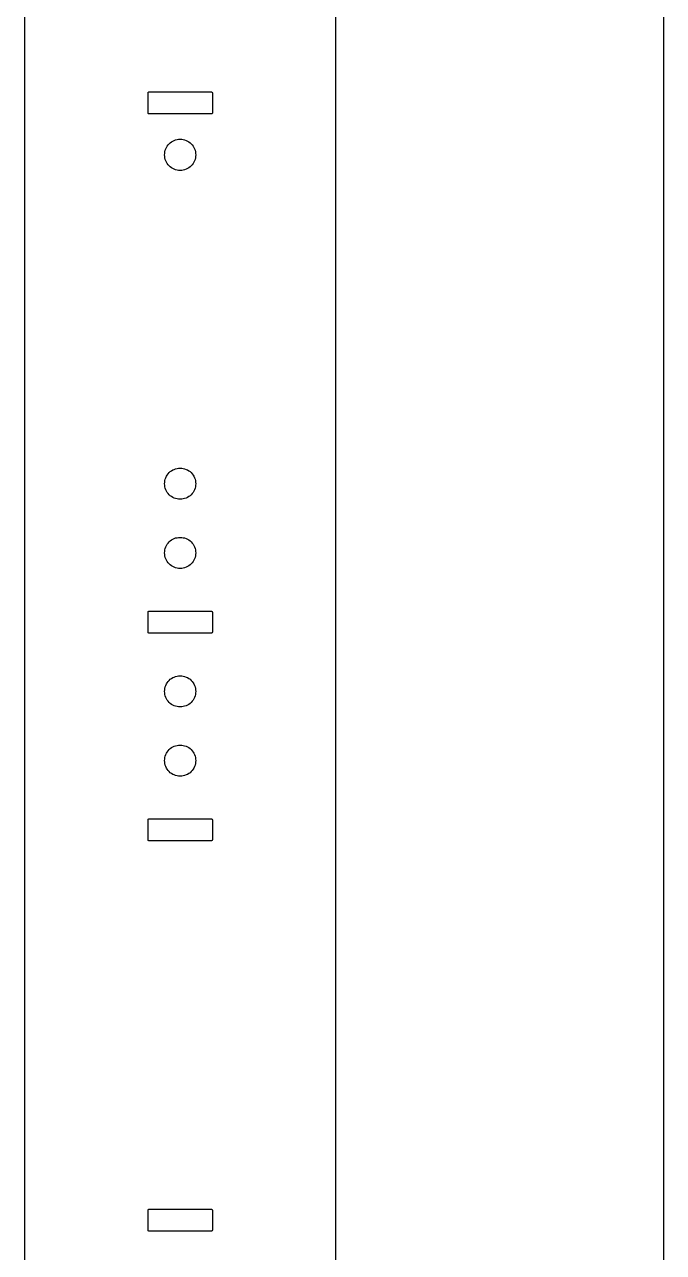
# Model space of a CAD drawing. Header units: millimetres. Extents: x 68 to 252, y 288 to 712.
# Drawn here: x 190.9 to 252.5, y 476 to 594.2 of the extents above; entities that cross this region are included whole.
import ezdxf

# ---------------------------------------------------------------- set-up
doc = ezdxf.new("R2010")
doc.units = ezdxf.units.MM

msp = doc.modelspace()

# ---------------------------------------------------------------- linework, layer by layer
for p, q in [((252.45, 712.45), (252.45, 287.55)), ((190.87, 645.61), (190.87, 587.72)), ((220.87, 587.72), (220.87, 645.61)), ((190.87, 587.72), (190.87, 586.76)), ((202.78, 587.66), (202.79, 587.67)), ((202.79, 587.67), (202.8, 587.69)), ((202.8, 587.69), (202.81, 587.7)), ((202.81, 587.7), (202.83, 587.71)), ((202.83, 587.71), (202.85, 587.72)), ((202.85, 587.72), (202.87, 587.72)), ((202.87, 587.72), (208.87, 587.72)), ((208.87, 587.72), (208.89, 587.72)), ((208.89, 587.72), (208.91, 587.71)), ((208.91, 587.71), (208.92, 587.7)), ((208.92, 587.7), (208.94, 587.69)), ((208.94, 587.69), (208.95, 587.67)), ((208.95, 587.67), (208.96, 587.66)), ((220.87, 586.76), (220.87, 587.72)), ((190.87, 586.76), (190.87, 586.56)), ((190.87, 586.56), (190.87, 585.61)), ((202.77, 587.64), (202.78, 587.66)), ((202.77, 587.62), (202.77, 587.64)), ((202.77, 586.76), (202.77, 587.62)), ((202.77, 586.56), (202.77, 586.76)), ((202.77, 585.71), (202.77, 586.56)), ((208.96, 587.66), (208.97, 587.64)), ((208.97, 587.64), (208.97, 587.62)), ((208.97, 587.62), (208.97, 586.76)), ((208.97, 586.76), (208.97, 586.56)), ((208.97, 586.76), (208.97, 586.76)), ((208.97, 586.56), (208.97, 585.71)), ((220.87, 586.56), (220.87, 586.76)), ((220.87, 585.61), (220.87, 586.56)), ((190.87, 585.61), (190.87, 537.72)), ((202.77, 585.69), (202.77, 585.71)), ((202.78, 585.67), (202.77, 585.69)), ((202.79, 585.66), (202.78, 585.67)), ((202.8, 585.64), (202.79, 585.66)), ((202.81, 585.63), (202.8, 585.64)), ((202.83, 585.62), (202.81, 585.63)), ((202.85, 585.61), (202.83, 585.62)), ((202.87, 585.61), (202.85, 585.61)), ((208.87, 585.61), (202.87, 585.61)), ((208.89, 585.61), (208.87, 585.61)), ((208.91, 585.62), (208.89, 585.61)), ((208.92, 585.63), (208.91, 585.62)), ((208.94, 585.64), (208.92, 585.63)), ((208.95, 585.66), (208.94, 585.64)), ((208.96, 585.67), (208.95, 585.66)), ((208.97, 585.69), (208.96, 585.67)), ((208.97, 585.71), (208.97, 585.69)), ((220.87, 537.72), (220.87, 585.61)), ((205.03, 582.91), (205.16, 582.99)), ((205.16, 582.99), (205.29, 583.05)), ((205.29, 583.05), (205.43, 583.1)), ((205.43, 583.1), (205.58, 583.14)), ((205.58, 583.14), (205.72, 583.16)), ((205.72, 583.16), (205.87, 583.16)), ((205.87, 583.16), (206.02, 583.16)), ((206.02, 583.16), (206.16, 583.14)), ((206.16, 583.14), (206.3, 583.1)), ((206.3, 583.1), (206.44, 583.05)), ((206.44, 583.05), (206.58, 582.99)), ((206.58, 582.99), (206.7, 582.91)), ((204.37, 581.66), (204.38, 581.81)), ((204.38, 581.81), (204.4, 581.96)), ((204.4, 581.96), (204.43, 582.1)), ((204.43, 582.1), (204.48, 582.24)), ((204.48, 582.24), (204.55, 582.37)), ((204.55, 582.37), (204.62, 582.5)), ((204.62, 582.5), (204.71, 582.62)), ((204.71, 582.62), (204.81, 582.73)), ((204.81, 582.73), (204.92, 582.82)), ((204.92, 582.82), (205.03, 582.91)), ((206.7, 582.91), (206.82, 582.82)), ((206.82, 582.82), (206.93, 582.73)), ((206.93, 582.73), (207.03, 582.62)), ((207.03, 582.62), (207.12, 582.5)), ((207.12, 582.5), (207.19, 582.37)), ((207.19, 582.37), (207.25, 582.24)), ((207.25, 582.24), (207.3, 582.1)), ((207.3, 582.1), (207.34, 581.96)), ((207.34, 581.96), (207.36, 581.81)), ((207.36, 581.81), (207.37, 581.66)), ((204.38, 581.52), (204.37, 581.66)), ((204.4, 581.37), (204.38, 581.52)), ((204.43, 581.23), (204.4, 581.37)), ((204.48, 581.09), (204.43, 581.23)), ((204.55, 580.96), (204.48, 581.09)), ((204.62, 580.83), (204.55, 580.96)), ((204.71, 580.71), (204.62, 580.83)), ((204.81, 580.6), (204.71, 580.71)), ((204.92, 580.51), (204.81, 580.6)), ((206.93, 580.6), (206.82, 580.51)), ((207.03, 580.71), (206.93, 580.6)), ((207.12, 580.83), (207.03, 580.71)), ((207.19, 580.96), (207.12, 580.83)), ((207.25, 581.09), (207.19, 580.96)), ((207.3, 581.23), (207.25, 581.09)), ((207.34, 581.37), (207.3, 581.23)), ((207.36, 581.52), (207.34, 581.37)), ((207.37, 581.66), (207.36, 581.52)), ((207.37, 581.66), (207.37, 581.66)), ((205.03, 580.42), (204.92, 580.51)), ((205.16, 580.34), (205.03, 580.42)), ((205.29, 580.28), (205.16, 580.34)), ((205.43, 580.23), (205.29, 580.28)), ((205.58, 580.19), (205.43, 580.23)), ((205.72, 580.17), (205.58, 580.19)), ((205.87, 580.16), (205.72, 580.17)), ((206.02, 580.17), (205.87, 580.16)), ((206.16, 580.19), (206.02, 580.17)), ((206.3, 580.23), (206.16, 580.19)), ((206.44, 580.28), (206.3, 580.23)), ((206.58, 580.34), (206.44, 580.28)), ((206.7, 580.42), (206.58, 580.34)), ((206.82, 580.51), (206.7, 580.42)), ((204.71, 550.95), (204.81, 551.06)), ((204.81, 551.06), (204.92, 551.16)), ((204.92, 551.16), (205.03, 551.25)), ((205.03, 551.25), (205.16, 551.32)), ((205.16, 551.32), (205.29, 551.38)), ((205.29, 551.38), (205.43, 551.43)), ((205.43, 551.43), (205.58, 551.47)), ((205.58, 551.47), (205.72, 551.49)), ((205.72, 551.49), (205.87, 551.5)), ((205.87, 551.5), (206.02, 551.49)), ((206.02, 551.49), (206.16, 551.47)), ((206.16, 551.47), (206.3, 551.43)), ((206.3, 551.43), (206.44, 551.38)), ((206.44, 551.38), (206.58, 551.32)), ((206.58, 551.32), (206.7, 551.25)), ((206.7, 551.25), (206.82, 551.16)), ((206.82, 551.16), (206.93, 551.06)), ((206.93, 551.06), (207.03, 550.95)), ((204.37, 550), (204.38, 550.14)), ((204.38, 549.85), (204.37, 550)), ((204.38, 550.14), (204.4, 550.29)), ((204.4, 549.71), (204.38, 549.85)), ((204.4, 550.29), (204.43, 550.43)), ((204.43, 550.43), (204.48, 550.57)), ((204.48, 550.57), (204.55, 550.71)), ((204.55, 550.71), (204.62, 550.83)), ((204.62, 550.83), (204.71, 550.95)), ((207.03, 550.95), (207.12, 550.83)), ((207.12, 550.83), (207.19, 550.71)), ((207.19, 550.71), (207.25, 550.57)), ((207.25, 550.57), (207.3, 550.43)), ((207.3, 550.43), (207.34, 550.29)), ((207.34, 550.29), (207.36, 550.14)), ((207.36, 549.85), (207.34, 549.71)), ((207.36, 550.14), (207.37, 550)), ((207.37, 550), (207.36, 549.85)), ((207.37, 550), (207.37, 550)), ((204.43, 549.56), (204.4, 549.71)), ((204.48, 549.42), (204.43, 549.56)), ((204.55, 549.29), (204.48, 549.42)), ((204.62, 549.16), (204.55, 549.29)), ((204.71, 549.05), (204.62, 549.16)), ((204.81, 548.94), (204.71, 549.05)), ((204.92, 548.84), (204.81, 548.94)), ((205.03, 548.75), (204.92, 548.84)), ((205.16, 548.68), (205.03, 548.75)), ((205.29, 548.61), (205.16, 548.68)), ((206.58, 548.68), (206.44, 548.61)), ((206.7, 548.75), (206.58, 548.68)), ((206.82, 548.84), (206.7, 548.75)), ((206.93, 548.94), (206.82, 548.84)), ((207.03, 549.05), (206.93, 548.94)), ((207.12, 549.16), (207.03, 549.05)), ((207.19, 549.29), (207.12, 549.16)), ((207.25, 549.42), (207.19, 549.29)), ((207.3, 549.56), (207.25, 549.42)), ((207.34, 549.71), (207.3, 549.56)), ((205.43, 548.56), (205.29, 548.61)), ((205.58, 548.53), (205.43, 548.56)), ((205.72, 548.51), (205.58, 548.53)), ((205.87, 548.5), (205.72, 548.51)), ((206.02, 548.51), (205.87, 548.5)), ((206.16, 548.53), (206.02, 548.51)), ((206.3, 548.56), (206.16, 548.53)), ((206.44, 548.61), (206.3, 548.56)), ((204.48, 543.91), (204.55, 544.04)), ((204.55, 544.04), (204.62, 544.16)), ((204.62, 544.16), (204.71, 544.28)), ((204.71, 544.28), (204.81, 544.39)), ((204.81, 544.39), (204.92, 544.49)), ((204.92, 544.49), (205.03, 544.58)), ((205.03, 544.58), (205.16, 544.65)), ((205.16, 544.65), (205.29, 544.72)), ((205.29, 544.72), (205.43, 544.77)), ((205.43, 544.77), (205.58, 544.8)), ((205.58, 544.8), (205.72, 544.82)), ((205.72, 544.82), (205.87, 544.83)), ((205.87, 544.83), (206.02, 544.82)), ((206.02, 544.82), (206.16, 544.8)), ((206.16, 544.8), (206.3, 544.77)), ((206.3, 544.77), (206.44, 544.72)), ((206.44, 544.72), (206.58, 544.65)), ((206.58, 544.65), (206.7, 544.58)), ((206.7, 544.58), (206.82, 544.49)), ((206.82, 544.49), (206.93, 544.39)), ((206.93, 544.39), (207.03, 544.28)), ((207.03, 544.28), (207.12, 544.16)), ((207.12, 544.16), (207.19, 544.04)), ((207.19, 544.04), (207.25, 543.91)), ((204.37, 543.33), (204.38, 543.48)), ((204.38, 543.18), (204.37, 543.33)), ((204.38, 543.48), (204.4, 543.62)), ((204.4, 543.04), (204.38, 543.18)), ((204.4, 543.62), (204.43, 543.77)), ((204.43, 542.9), (204.4, 543.04)), ((204.43, 543.77), (204.48, 543.91)), ((204.48, 542.76), (204.43, 542.9)), ((204.55, 542.62), (204.48, 542.76)), ((207.25, 542.76), (207.19, 542.62)), ((207.25, 543.91), (207.3, 543.77)), ((207.3, 542.9), (207.25, 542.76)), ((207.3, 543.77), (207.34, 543.62)), ((207.34, 543.04), (207.3, 542.9)), ((207.34, 543.62), (207.36, 543.48)), ((207.36, 543.18), (207.34, 543.04)), ((207.36, 543.48), (207.37, 543.33)), ((207.37, 543.33), (207.36, 543.18)), ((207.37, 543.33), (207.37, 543.33)), ((204.62, 542.5), (204.55, 542.62)), ((204.71, 542.38), (204.62, 542.5)), ((204.81, 542.27), (204.71, 542.38)), ((204.92, 542.17), (204.81, 542.27)), ((205.03, 542.08), (204.92, 542.17)), ((205.16, 542.01), (205.03, 542.08)), ((205.29, 541.95), (205.16, 542.01)), ((205.43, 541.9), (205.29, 541.95)), ((205.58, 541.86), (205.43, 541.9)), ((205.72, 541.84), (205.58, 541.86)), ((205.87, 541.83), (205.72, 541.84)), ((206.02, 541.84), (205.87, 541.83)), ((206.16, 541.86), (206.02, 541.84)), ((206.3, 541.9), (206.16, 541.86)), ((206.44, 541.95), (206.3, 541.9)), ((206.58, 542.01), (206.44, 541.95)), ((206.7, 542.08), (206.58, 542.01)), ((206.82, 542.17), (206.7, 542.08)), ((206.93, 542.27), (206.82, 542.17)), ((207.03, 542.38), (206.93, 542.27)), ((207.12, 542.5), (207.03, 542.38)), ((207.19, 542.62), (207.12, 542.5)), ((190.87, 537.72), (190.87, 536.76)), ((202.77, 537.64), (202.78, 537.66)), ((202.77, 537.62), (202.77, 537.64)), ((202.77, 536.76), (202.77, 537.62)), ((202.78, 537.66), (202.79, 537.67)), ((202.79, 537.67), (202.8, 537.69)), ((202.8, 537.69), (202.81, 537.7)), ((202.81, 537.7), (202.83, 537.71)), ((202.83, 537.71), (202.85, 537.72)), ((202.85, 537.72), (202.87, 537.72)), ((202.87, 537.72), (208.87, 537.72)), ((208.87, 537.72), (208.89, 537.72)), ((208.89, 537.72), (208.91, 537.71)), ((208.91, 537.71), (208.92, 537.7)), ((208.92, 537.7), (208.94, 537.69)), ((208.94, 537.69), (208.95, 537.67)), ((208.95, 537.67), (208.96, 537.66)), ((208.96, 537.66), (208.97, 537.64)), ((208.97, 537.64), (208.97, 537.62)), ((208.97, 537.62), (208.97, 536.76)), ((220.87, 536.76), (220.87, 537.72)), ((190.87, 536.76), (190.87, 536.56)), ((190.87, 536.56), (190.87, 535.61)), ((202.77, 536.56), (202.77, 536.76)), ((202.77, 535.71), (202.77, 536.56)), ((202.77, 535.69), (202.77, 535.71)), ((202.78, 535.67), (202.77, 535.69)), ((202.79, 535.66), (202.78, 535.67)), ((202.8, 535.64), (202.79, 535.66)), ((202.81, 535.63), (202.8, 535.64)), ((208.94, 535.64), (208.92, 535.63)), ((208.95, 535.66), (208.94, 535.64)), ((208.96, 535.67), (208.95, 535.66)), ((208.97, 535.69), (208.96, 535.67)), ((208.97, 536.76), (208.97, 536.56)), ((208.97, 536.56), (208.97, 535.71)), ((208.97, 535.71), (208.97, 535.69)), ((220.87, 536.56), (220.87, 536.76)), ((220.87, 535.61), (220.87, 536.56)), ((190.87, 535.61), (190.87, 517.72)), ((202.83, 535.62), (202.81, 535.63)), ((202.85, 535.61), (202.83, 535.62)), ((202.87, 535.61), (202.85, 535.61)), ((208.87, 535.61), (202.87, 535.61)), ((202.87, 535.61), (202.87, 535.61)), ((208.89, 535.61), (208.87, 535.61)), ((208.91, 535.62), (208.89, 535.61)), ((208.92, 535.63), (208.91, 535.62)), ((220.87, 517.72), (220.87, 535.61)), ((204.62, 530.83), (204.71, 530.95)), ((204.71, 530.95), (204.81, 531.06)), ((204.81, 531.06), (204.92, 531.16)), ((204.92, 531.16), (205.03, 531.25)), ((205.03, 531.25), (205.16, 531.32)), ((205.16, 531.32), (205.29, 531.38)), ((205.29, 531.38), (205.43, 531.43)), ((205.43, 531.43), (205.58, 531.47)), ((205.58, 531.47), (205.72, 531.49)), ((205.72, 531.49), (205.87, 531.5)), ((205.87, 531.5), (206.02, 531.49)), ((206.02, 531.49), (206.16, 531.47)), ((206.16, 531.47), (206.3, 531.43)), ((206.3, 531.43), (206.44, 531.38)), ((206.44, 531.38), (206.58, 531.32)), ((206.58, 531.32), (206.7, 531.25)), ((206.7, 531.25), (206.82, 531.16)), ((206.82, 531.16), (206.93, 531.06)), ((206.93, 531.06), (207.03, 530.95)), ((207.03, 530.95), (207.12, 530.83)), ((204.37, 530), (204.38, 530.14)), ((204.38, 529.85), (204.37, 530)), ((204.38, 530.14), (204.4, 530.29)), ((204.4, 529.71), (204.38, 529.85)), ((204.4, 530.29), (204.43, 530.43)), ((204.43, 530.43), (204.48, 530.57)), ((204.48, 530.57), (204.55, 530.71)), ((204.55, 530.71), (204.62, 530.83)), ((207.12, 530.83), (207.19, 530.71)), ((207.19, 530.71), (207.25, 530.57)), ((207.25, 530.57), (207.3, 530.43)), ((207.3, 530.43), (207.34, 530.29)), ((207.34, 530.29), (207.36, 530.14)), ((207.36, 529.85), (207.34, 529.71)), ((207.36, 530.14), (207.37, 530)), ((207.37, 530), (207.36, 529.85)), ((207.37, 530), (207.37, 530)), ((204.43, 529.56), (204.4, 529.71)), ((204.48, 529.42), (204.43, 529.56)), ((204.55, 529.29), (204.48, 529.42)), ((204.62, 529.16), (204.55, 529.29)), ((204.71, 529.05), (204.62, 529.16)), ((204.81, 528.94), (204.71, 529.05)), ((204.92, 528.84), (204.81, 528.94)), ((205.03, 528.75), (204.92, 528.84)), ((205.16, 528.68), (205.03, 528.75)), ((205.29, 528.61), (205.16, 528.68)), ((205.43, 528.56), (205.29, 528.61)), ((205.58, 528.53), (205.43, 528.56)), ((206.3, 528.56), (206.16, 528.53)), ((206.44, 528.61), (206.3, 528.56)), ((206.58, 528.68), (206.44, 528.61)), ((206.7, 528.75), (206.58, 528.68)), ((206.82, 528.84), (206.7, 528.75)), ((206.93, 528.94), (206.82, 528.84)), ((207.03, 529.05), (206.93, 528.94)), ((207.12, 529.16), (207.03, 529.05)), ((207.19, 529.29), (207.12, 529.16)), ((207.25, 529.42), (207.19, 529.29)), ((207.3, 529.56), (207.25, 529.42)), ((207.34, 529.71), (207.3, 529.56)), ((205.72, 528.51), (205.58, 528.53)), ((205.87, 528.5), (205.72, 528.51)), ((206.02, 528.51), (205.87, 528.5)), ((206.16, 528.53), (206.02, 528.51)), ((204.43, 523.77), (204.48, 523.91)), ((204.48, 523.91), (204.55, 524.04)), ((204.55, 524.04), (204.62, 524.16)), ((204.62, 524.16), (204.71, 524.28)), ((204.71, 524.28), (204.81, 524.39)), ((204.81, 524.39), (204.92, 524.49)), ((204.92, 524.49), (205.03, 524.58)), ((205.03, 524.58), (205.16, 524.65)), ((205.16, 524.65), (205.29, 524.72)), ((205.29, 524.72), (205.43, 524.77)), ((205.43, 524.77), (205.58, 524.8)), ((205.58, 524.8), (205.72, 524.82)), ((205.72, 524.82), (205.87, 524.83)), ((205.87, 524.83), (206.02, 524.82)), ((206.02, 524.82), (206.16, 524.8)), ((206.16, 524.8), (206.3, 524.77)), ((206.3, 524.77), (206.44, 524.72)), ((206.44, 524.72), (206.58, 524.65)), ((206.58, 524.65), (206.7, 524.58)), ((206.7, 524.58), (206.82, 524.49)), ((206.82, 524.49), (206.93, 524.39)), ((206.93, 524.39), (207.03, 524.28)), ((207.03, 524.28), (207.12, 524.16)), ((207.12, 524.16), (207.19, 524.04)), ((207.19, 524.04), (207.25, 523.91)), ((207.25, 523.91), (207.3, 523.77)), ((204.37, 523.33), (204.38, 523.48)), ((204.38, 523.18), (204.37, 523.33)), ((204.38, 523.48), (204.4, 523.62)), ((204.4, 523.04), (204.38, 523.18)), ((204.4, 523.62), (204.43, 523.77)), ((204.43, 522.9), (204.4, 523.04)), ((204.48, 522.76), (204.43, 522.9)), ((204.55, 522.62), (204.48, 522.76)), ((207.25, 522.76), (207.19, 522.62)), ((207.3, 522.9), (207.25, 522.76)), ((207.3, 523.77), (207.34, 523.62)), ((207.34, 523.04), (207.3, 522.9)), ((207.34, 523.62), (207.36, 523.48)), ((207.36, 523.18), (207.34, 523.04)), ((207.36, 523.48), (207.37, 523.33)), ((207.37, 523.33), (207.36, 523.18)), ((207.37, 523.33), (207.37, 523.33)), ((204.62, 522.5), (204.55, 522.62)), ((204.71, 522.38), (204.62, 522.5)), ((204.81, 522.27), (204.71, 522.38)), ((204.92, 522.17), (204.81, 522.27)), ((205.03, 522.08), (204.92, 522.17)), ((205.16, 522.01), (205.03, 522.08)), ((205.29, 521.95), (205.16, 522.01)), ((205.43, 521.9), (205.29, 521.95)), ((205.58, 521.86), (205.43, 521.9)), ((205.72, 521.84), (205.58, 521.86)), ((205.87, 521.83), (205.72, 521.84)), ((206.02, 521.84), (205.87, 521.83)), ((206.16, 521.86), (206.02, 521.84)), ((206.3, 521.9), (206.16, 521.86)), ((206.44, 521.95), (206.3, 521.9)), ((206.58, 522.01), (206.44, 521.95)), ((206.7, 522.08), (206.58, 522.01)), ((206.82, 522.17), (206.7, 522.08)), ((206.93, 522.27), (206.82, 522.17)), ((207.03, 522.38), (206.93, 522.27)), ((207.12, 522.5), (207.03, 522.38)), ((207.19, 522.62), (207.12, 522.5)), ((190.87, 517.72), (190.87, 516.76)), ((190.87, 516.76), (190.87, 516.56)), ((202.77, 517.64), (202.78, 517.66)), ((202.77, 517.62), (202.77, 517.64)), ((202.77, 516.76), (202.77, 517.62)), ((202.77, 516.56), (202.77, 516.76)), ((202.78, 517.66), (202.79, 517.67)), ((202.79, 517.67), (202.8, 517.69)), ((202.8, 517.69), (202.81, 517.7)), ((202.81, 517.7), (202.83, 517.71)), ((202.83, 517.71), (202.85, 517.72)), ((202.85, 517.72), (202.87, 517.72)), ((202.87, 517.72), (208.87, 517.72)), ((208.87, 517.72), (208.89, 517.72)), ((208.89, 517.72), (208.91, 517.71)), ((208.91, 517.71), (208.92, 517.7)), ((208.92, 517.7), (208.94, 517.69)), ((208.94, 517.69), (208.95, 517.67)), ((208.95, 517.67), (208.96, 517.66)), ((208.96, 517.66), (208.97, 517.64)), ((208.97, 517.64), (208.97, 517.62)), ((208.97, 517.62), (208.97, 516.76)), ((208.97, 516.76), (208.97, 516.56)), ((208.97, 516.76), (208.97, 516.76)), ((220.87, 516.76), (220.87, 517.72)), ((220.87, 516.56), (220.87, 516.76)), ((190.87, 516.56), (190.87, 515.61)), ((190.87, 515.61), (190.87, 480.13)), ((202.77, 515.71), (202.77, 516.56)), ((202.77, 515.69), (202.77, 515.71)), ((202.78, 515.67), (202.77, 515.69)), ((202.79, 515.66), (202.78, 515.67)), ((202.8, 515.64), (202.79, 515.66)), ((202.81, 515.63), (202.8, 515.64)), ((202.83, 515.62), (202.81, 515.63)), ((202.85, 515.61), (202.83, 515.62)), ((202.87, 515.61), (202.85, 515.61)), ((208.87, 515.61), (202.87, 515.61)), ((208.89, 515.61), (208.87, 515.61)), ((208.91, 515.62), (208.89, 515.61)), ((208.92, 515.63), (208.91, 515.62)), ((208.94, 515.64), (208.92, 515.63)), ((208.95, 515.66), (208.94, 515.64)), ((208.96, 515.67), (208.95, 515.66)), ((208.97, 515.69), (208.96, 515.67)), ((208.97, 516.56), (208.97, 515.71)), ((208.97, 515.71), (208.97, 515.69)), ((220.87, 515.61), (220.87, 516.56)), ((220.87, 480.13), (220.87, 515.61)), ((190.87, 480.13), (190.87, 479.18)), ((202.77, 480.05), (202.78, 480.07)), ((202.78, 480.07), (202.79, 480.09)), ((202.79, 480.09), (202.8, 480.1)), ((202.8, 480.1), (202.81, 480.11)), ((202.81, 480.11), (202.83, 480.12)), ((202.83, 480.12), (202.85, 480.13)), ((202.85, 480.13), (202.87, 480.13)), ((202.87, 480.13), (208.87, 480.13)), ((208.87, 480.13), (208.89, 480.13)), ((208.89, 480.13), (208.91, 480.12)), ((208.91, 480.12), (208.92, 480.11)), ((208.92, 480.11), (208.94, 480.1)), ((208.94, 480.1), (208.95, 480.09)), ((208.95, 480.09), (208.96, 480.07)), ((208.96, 480.07), (208.97, 480.05)), ((220.87, 479.18), (220.87, 480.13)), ((190.87, 479.18), (190.87, 478.98)), ((190.87, 478.98), (190.87, 478.02)), ((202.77, 480.03), (202.77, 480.05)), ((202.77, 479.18), (202.77, 480.03)), ((202.77, 478.98), (202.77, 479.18)), ((202.77, 478.12), (202.77, 478.98)), ((208.97, 480.05), (208.97, 480.03)), ((208.97, 480.03), (208.97, 479.18)), ((208.97, 479.18), (208.97, 478.98)), ((208.97, 478.98), (208.97, 478.12)), ((220.87, 478.98), (220.87, 479.18)), ((220.87, 478.02), (220.87, 478.98)), ((190.87, 478.02), (190.87, 460.13)), ((202.77, 478.1), (202.77, 478.12)), ((202.78, 478.09), (202.77, 478.1)), ((202.79, 478.07), (202.78, 478.09)), ((202.8, 478.05), (202.79, 478.07)), ((202.81, 478.04), (202.8, 478.05)), ((202.83, 478.03), (202.81, 478.04)), ((202.85, 478.03), (202.83, 478.03)), ((202.87, 478.02), (202.85, 478.03)), ((208.87, 478.02), (202.87, 478.02)), ((202.87, 478.02), (202.87, 478.02)), ((208.89, 478.03), (208.87, 478.02)), ((208.91, 478.03), (208.89, 478.03)), ((208.92, 478.04), (208.91, 478.03)), ((208.94, 478.05), (208.92, 478.04)), ((208.95, 478.07), (208.94, 478.05)), ((208.96, 478.09), (208.95, 478.07)), ((208.97, 478.1), (208.96, 478.09)), ((208.97, 478.12), (208.97, 478.1)), ((220.87, 460.13), (220.87, 478.02))]:
    msp.add_line(p, q)

doc.saveas('drawing.dxf')
